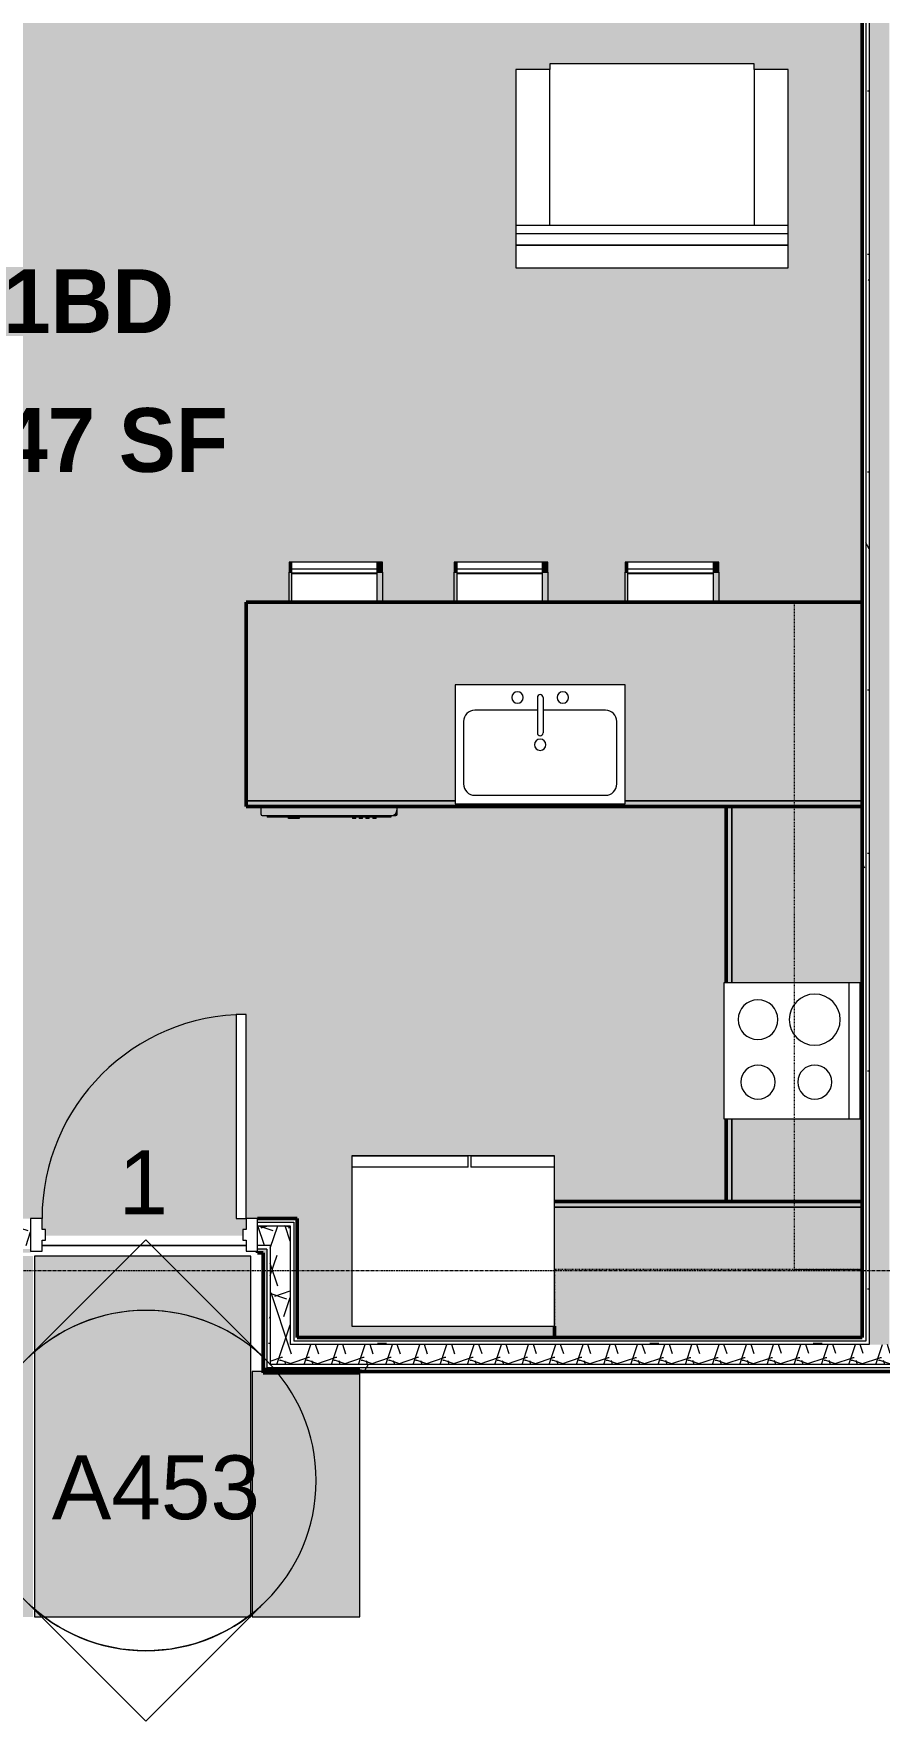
# Model space of a CAD drawing. Header units: inches. Extents: x -4294 to -464, y 9706 to 12475.
# Drawn here: x -3065.4 to -2916.3, y 10387.8 to 10685.3 of the extents above; entities that cross this region are included whole.
import ezdxf

# ---------------------------------------------------------------- set-up
doc = ezdxf.new("R2010")
doc.units = ezdxf.units.IN
doc.header["$MEASUREMENT"] = 0
doc.linetypes.add('Dash', pattern=[0.25, 0.125, -0.125])
doc.linetypes.add('Grid Line 1_2_', pattern=[0.875, 0.5, -0.125, 0.125, -0.125])
for name, color, linetype, lineweight in [('0-1', 7, 'Continuous', 5), ('0-2', 7, 'Continuous', 9), ('A-AREA-IDEN', 2, 'Continuous', 9), ('A-AREA-PATT-6', 41, 'Continuous', 9), ('A-DOOR', 31, 'Continuous', 13), ('A-DOOR-7', 31, 'Continuous', 20), ('A-DOOR-8', 31, 'Continuous', 9), ('A-DOOR-FRAM', 31, 'Continuous', 20), ('A-FLOR', 192, 'Continuous', 13), ('A-FLOR-3', 130, 'Continuous', 13), ('A-FLOR-4', 192, 'Continuous', 5), ('A-WALL', 113, 'Continuous', 13), ('A-WALL-PATT-5', 111, 'Continuous', 9), ('G-ANNO-SYMB-2', 111, 'Continuous', 9), ('I-FURN', 30, 'Continuous', 9), ('I-FURN-1', 7, 'Continuous', 9), ('I-FURN-2', 31, 'Continuous', 9), ('I-WALL', 2, 'Continuous', 13), ('I-WALL-1', 2, 'Continuous', 5), ('I-WALL-2', 2, 'Continuous', 50), ('P-SANR-FIXT-2', 7, 'Continuous', 9), ('Q-CASE-1', 53, 'Continuous', 9), ('Q-CASE-2', 250, 'Continuous', 50), ('Q-CASE-3', 7, 'Continuous', 9), ('Q-CASE-HDLN-1', 7, 'Dash', 9), ('Q-SPCQ-1', 7, 'Continuous', 9), ('Q-SPCQ-2', 8, 'Continuous', 9), ('S-GRID-1', 1, 'Grid Line 1_2_', 9)]:
    doc.layers.add(name, color=color, linetype=linetype, lineweight=lineweight)
doc.styles.add('Arial_1', font='arial.ttf', dxfattribs={"height": 11.25})
doc.styles.add('Century Gothic_B', font='GOTHICB.TTF', dxfattribs={"height": 11.25})
pattern_1 = [(0, (0, 0), (38.4, 9.6), [1.584, -27.216, 1.584, -27.216, -153.6]), (0, (0, 0), (38.4, 9.6), [-57.6, 1.584, -56.016, 1.584, -27.216, -67.2]), (0, (0, 0), (38.4, 9.6), [-144, 1.584, -17.616, 1.584, -46.416]), (120, (14.4, 4.8), (-27.513844, 28.4553755), [1.584, -27.216, 1.584, -27.216, -153.6]), (120, (14.4, 4.8), (-27.513844, 28.4553755), [-57.6, 1.584, -56.016, 1.584, -27.216, -67.2]), (120, (14.4, 4.8), (-27.513844, 28.4553755), [-144, 1.584, -17.616, 1.584, -46.416]), (240, (19.2, 24), (-10.886156, -38.0553755), [1.584, -27.216, 1.584, -27.216, -153.6]), (240, (19.2, 24), (-10.886156, -38.0553755), [-57.6, 1.584, -56.016, 1.584, -27.216, -67.2]), (240, (19.2, 24), (-10.886156, -38.0553755), [-144, 1.584, -17.616, 1.584, -46.416])]
pattern_2 = [(161.57, (0.6, 0.6), (-4.80033747, -0.00041462), [0, -34.152, 3.792, 0]), (18.43, (-0.6, 0.6), (-4.80033747, 0.00041462), [0, -34.152, 3.792, 0]), (108.43, (0.6, 0.6), (2.39913218, -12.00105099), [11.382, -26.562]), (71.57, (-0.6, 0.6), (2.39913218, 12.00105099), [11.382, -26.562])]

# ---------------------------------------------------------------- blocks, each defined once
blk = doc.blocks.new('OD_CW_Base Cabinet - OD_CW_Base Cabinet-1862371-FLOOR PLAN - 2ND FLOOR')
at = {"layer": 'Q-CASE-1'}
for points in [[(0.74, -11), (37.56, -11), (37.56, 9.46), (67.56, 9.46), (67.56, -11), (109.34, -11), (109.34, 24), (0.74, 24), (0.74, -3.43)], [(0.74, -11.8), (0.74, -12), (109.34, -12), (109.34, -11), (67.56, -11), (67.56, -11.54), (37.56, -11.54), (37.56, -11), (0.74, -11)]]:
    blk.add_hatch(color=256, dxfattribs=at).paths.add_polyline_path(points, flags=0)
at = {"layer": 'Q-CASE-2'}
for p, q in [((109.34, 24), (0.74, 24)), ((0.74, 24), (0.74, -12)), ((0.74, -12), (109.34, -12))]:
    blk.add_line(p, q, dxfattribs=at)
at = {"layer": 'Q-CASE-3'}
for p, q in [((0.74, -11), (0.74, 24)), ((0.74, 24), (109.34, 24)), ((0.74, -12), (0.74, -11)), ((0.74, -11), (37.56, -11)), ((37.56, -11), (0.74, -11)), ((67.56, -11), (109.34, -11)), ((109.34, -11), (67.56, -11)), ((109.34, -12), (0.74, -12))]:
    blk.add_line(p, q, dxfattribs=at)
blk = doc.blocks.new('Refrigerator_-_Side-by-Side_6047 - 36_ X 30_-345559-FLOOR PLAN - 2ND FLOOR')
at = {"layer": 'Q-SPCQ-1'}
for p, q in [((17.87, 14.42), (-17.88, 14.42)), ((-17.88, 14.42), (-17.88, -15.58)), ((17.87, -15.58), (17.87, 14.42)), ((-17.88, -13.58), (-3.13, -13.58)), ((-17.88, -13.58), (-17.88, -15.58)), ((-3.13, -15.58), (-3.13, -13.58)), ((-2.63, -13.58), (17.87, -13.58)), ((-2.63, -13.58), (-2.63, -15.58)), ((17.87, -15.58), (17.87, -13.58)), ((-17.88, -15.58), (17.87, -15.58)), ((-3.13, -15.58), (-17.88, -15.58)), ((17.87, -15.58), (-2.63, -15.58))]:
    blk.add_line(p, q, dxfattribs=at)
blk = doc.blocks.new('Range - 24_ x 24_-1352610-FLOOR PLAN - 2ND FLOOR')
at = {"layer": 'Q-SPCQ-1'}
for p, q in [((24, 24), (0, 24)), ((0, 24), (0, 0)), ((24, 0), (24, 24)), ((0, 22), (24, 22)), ((0, 0), (24, 0))]:
    blk.add_line(p, q, dxfattribs=at)
for centre, radius, start, end in [((6.5, 16), 4.5, 360, 180), ((17.5, 16), 3, 360, 180), ((6.5, 16), 4.5, 180, 0), ((17.5, 16), 3, 180, 0), ((6.5, 6), 3.5, 360, 180), ((17.5, 6), 3, 360, 180), ((6.5, 6), 3.5, 180, 0), ((17.5, 6), 3, 180, 0)]:
    blk.add_arc(centre, radius, start, end, dxfattribs=at)
blk = doc.blocks.new('OD_CW_Base Cabinet - OD_CW_Base Cabinet-1445441-FLOOR PLAN - 2ND FLOOR')
at = {"layer": 'Q-CASE-1'}
h = blk.add_hatch(color=256, dxfattribs=at)
h.paths.add_polyline_path([(49.51, 0), (39.27, 0), (39.27, -1), (70.36, -1), (70.36, 0), (51.37, 0)], flags=0)
h.paths.add_polyline_path([(0.74, 0), (0.74, -1), (15.27, -1), (15.27, 0), (8.74, 0)], flags=0)
blk.add_hatch(color=256, dxfattribs=at).paths.add_polyline_path([(70.36, -1), (39.27, -1), (39.27, -23.62), (15.27, -23.62), (15.27, -1), (0.74, -1), (0.74, -24), (70.36, -24), (70.36, -16.53)], flags=0)
at = {"layer": 'Q-CASE-2'}
for p, q in [((0.74, -24), (0.74, 0)), ((0.74, 0), (15.27, 0)), ((39.27, 0), (70.36, 0)), ((70.36, 0), (70.36, -24))]:
    blk.add_line(p, q, dxfattribs=at)
at = {"layer": 'Q-CASE-3'}
for p, q in [((0.74, -1), (0.74, 0)), ((0.74, 0), (15.27, 0)), ((15.27, -1), (0.74, -1)), ((0.74, -24), (0.74, -1)), ((0.74, -1), (15.27, -1)), ((39.27, 0), (70.36, 0)), ((70.36, -1), (39.27, -1)), ((39.27, -1), (70.36, -1)), ((70.36, 0), (70.36, -1)), ((70.36, -1), (70.36, -24))]:
    blk.add_line(p, q, dxfattribs=at)
blk = doc.blocks.new('OD_CW_Base Cabinet - OD_CW_Base Cabinet-V24-FLOOR PLAN - 2ND FLOOR')
at = {"layer": 'Q-CASE-1'}
for points in [[(54.99, -1), (54.99, 0), (0.74, 0), (0.74, -1), (48.31, -1)], [(5.85, -24), (54.99, -24), (54.99, -1), (0.74, -1), (0.74, -24)]]:
    blk.add_hatch(color=256, dxfattribs=at).paths.add_polyline_path(points, flags=0)
at = {"layer": 'Q-CASE-2'}
for p, q in [((0.74, 0), (54.99, 0)), ((0.74, -24), (0.74, -22))]:
    blk.add_line(p, q, dxfattribs=at)
at = {"layer": 'Q-CASE-3'}
for p, q in [((0.74, 0), (54.99, 0)), ((54.99, -1), (0.74, -1)), ((0.74, -1), (54.99, -1)), ((0.74, -24), (0.74, -22))]:
    blk.add_line(p, q, dxfattribs=at)
blk = doc.blocks.new('Sink Kitchen-Single - 30_ x 21_-366345-FLOOR PLAN - 2ND FLOOR')
at = {"layer": 'P-SANR-FIXT-2'}
for p, q in [((15.62, 10.59), (-14.38, 10.59)), ((-14.38, 10.59), (-14.38, -10.41)), ((15.62, -10.41), (15.62, 10.59)), ((0.12, 6.09), (-10.88, 6.09)), ((0.12, 8.34), (0.12, 2.09)), ((1.12, 8.34), (1.12, 2.09)), ((12.12, 6.09), (1.12, 6.09)), ((-12.88, 4.09), (-12.88, -6.91)), ((14.12, -6.91), (14.12, 4.09)), ((-10.88, -8.91), (12.12, -8.91)), ((-14.38, -10.41), (15.62, -10.41))]:
    blk.add_line(p, q, dxfattribs=at)
for centre, radius, start, end in [((-3.38, 8.34), 1, 360, 180), ((4.62, 8.34), 1, 360, 180), ((-10.88, 4.09), 2, 90, 180), ((-3.38, 8.34), 1, 180, 0), ((0.62, 8.34), 0.5, 360, 180), ((4.62, 8.34), 1, 180, 360), ((12.12, 4.09), 2, 360, 90), ((0.62, 0), 1, 360, 180), ((0.62, 2.09), 0.5, 180, 0), ((0.62, 0), 1, 180, 0), ((-10.88, -6.91), 2, 180, 270), ((12.12, -6.91), 2, 270, 0)]:
    blk.add_arc(centre, radius, start, end, dxfattribs=at)
blk = doc.blocks.new('Dishwasher_15404 - 34_ counter-547918-FLOOR PLAN - 2ND FLOOR')
at = {"layer": 'Q-SPCQ-2'}
for points in [[(25.25, 0), (26.68, 0), (26.87, 0.2), (26.84, 23.21), (26.68, 23.53), (26.56, 23.69), (26.3, 23.87), (26.08, 23.96), (25.8, 24), (25.25, 24), (25.25, 7.23)], [(26.87, 22.93), (26.87, 23.8), (26.82, 23.94), (26.56, 24), (26.08, 23.96), (26.34, 23.86), (26.68, 23.53), (26.73, 23.46), (26.84, 23.21)], [(27.12, 1.09), (27.12, 22.91), (26.87, 22.91), (26.87, 1.09)], [(27.37, 19.69), (27.37, 20.28), (27.12, 20.28), (27.12, 19.69)], [(27.37, 18.51), (27.37, 19.1), (27.12, 19.1), (27.12, 18.51)], [(27.12, 17.33), (27.37, 17.33), (27.37, 17.92), (27.12, 17.92), (27.12, 17.61)], [(27.37, 16.15), (27.37, 16.74), (27.12, 16.74), (27.12, 16.15)], [(27.37, 5.81), (27.37, 6.76), (27.12, 6.76), (27.12, 5.81)], [(27.37, 4.86), (27.37, 5.81), (27.12, 5.81), (27.12, 4.86)]]:
    blk.add_hatch(color=256, dxfattribs=at).paths.add_polyline_path(points, flags=0)
at = {"layer": 'Q-SPCQ-1'}
for p, q in [((25.8, 24), (25.25, 24)), ((26.68, 24), (25.8, 24)), ((26.87, 22.93), (26.87, 23.8)), ((26.87, 0.2), (26.87, 22.93)), ((26.87, 22.91), (27.12, 22.91)), ((27.12, 22.91), (27.12, 1.09)), ((27.37, 20.28), (27.12, 20.28)), ((27.12, 19.69), (27.37, 19.69)), ((27.37, 19.1), (27.12, 19.1)), ((27.12, 18.51), (27.37, 18.51)), ((27.37, 17.92), (27.12, 17.92)), ((27.37, 19.1), (27.37, 18.51)), ((27.37, 17.92), (27.37, 17.33)), ((27.37, 20.28), (27.37, 19.69)), ((27.12, 17.33), (27.37, 17.33)), ((27.37, 16.74), (27.12, 16.74)), ((27.12, 16.15), (27.37, 16.15)), ((27.37, 16.74), (27.37, 16.15)), ((27.37, 6.79), (27.12, 6.79)), ((27.37, 6.76), (27.37, 5.81)), ((27.12, 4.82), (27.37, 4.82)), ((27.37, 5.81), (27.37, 4.86)), ((26.87, 1.09), (27.12, 1.09)), ((25.25, 0), (26.68, 0))]:
    blk.add_line(p, q, dxfattribs=at)
for centre, radius, start, end in [((25.8, 22.93), 1.07, 360, 90), ((26.68, 23.8), 0.197, 0, 90), ((26.68, 0.2), 0.197, 270, 360), ((26.68, 0.2), 0.197, 270, 360)]:
    blk.add_arc(centre, radius, start, end, dxfattribs=at)
blk = doc.blocks.new('OD_CW_Upper Cabinet - OD_CW_Upper Cabinet-1916694-FLOOR PLAN - 2ND FLOOR')
at = {"layer": 'Q-CASE-HDLN-1'}
for p, q in [((118.36, 24), (0.74, 24)), ((0.74, 24), (0.74, 12)), ((118.36, 12), (118.36, 24)), ((0.74, 12), (118.36, 12))]:
    blk.add_line(p, q, dxfattribs=at)
blk = doc.blocks.new('Bar_Stool_6722_1_ - Bar_Stool_6722_1_-1229311-FLOOR PLAN - 2ND FLOOR')
at = {"layer": 'I-FURN-2'}
for points in [[(1, 1.78), (1, 7.07), (0, 7.07), (0, 1.78)], [(16.5, 1.78), (16.5, 7.07), (16, 7.07), (16, 1.78)], [(1, 0.98), (1, 1.78), (0, 1.78), (0, 0.98)], [(1, 0), (1, 0.98), (0, 0.94), (0, 0)], [(16.5, 1.25), (16.5, 1.78), (16, 1.73), (16, 0.98), (16.5, 0.98), (16.5, 1.24)], [(16.5, 0.46), (16.5, 0.98), (16, 0.94), (16, 0), (16.5, 0), (16.5, 0.31)]]:
    blk.add_hatch(color=256, dxfattribs=at).paths.add_polyline_path(points, flags=0)
at = {"layer": 'I-FURN-1'}
for p, q in [((0, 1.78), (0, 7.07)), ((1, 2.03), (1, 7.07)), ((16, 7.07), (16, 2.03)), ((16.5, 7.07), (16.5, 1.78)), ((1, 1.78), (0, 1.78)), ((0, 1.78), (0, 0.98)), ((1, 0.98), (0, 0.98)), ((0, 0.98), (0, 0)), ((1, 1.91), (1, 2.03)), ((16, 2.03), (1, 2.03)), ((1, 1.24), (1, 1.91)), ((16, 1.91), (1, 1.91)), ((1, 0), (1, 1.24)), ((1, 1.24), (16, 1.24)), ((16, 2.03), (16, 1.91)), ((16, 1.91), (16, 1.24)), ((16.5, 1.78), (16, 1.78)), ((16, 1.24), (16, 0)), ((16.5, 0.98), (16, 0.98)), ((16.5, 0.98), (16.5, 1.78)), ((16.5, 0), (16.5, 0.98)), ((0, 0), (1, 0)), ((1, 0), (16, 0)), ((16, 0), (16.5, 0))]:
    blk.add_line(p, q, dxfattribs=at)
blk = doc.blocks.new('OD_CW_Upper Cabinet - OD_CW_Upper Cabinet-1916695-FLOOR PLAN - 2ND FLOOR')
at = {"layer": 'Q-CASE-HDLN-1'}
for p, q in [((54.99, 24), (0.74, 24)), ((0.74, 24), (0.74, 12)), ((54.99, 12), (54.99, 24)), ((0.74, 12), (54.99, 12))]:
    blk.add_line(p, q, dxfattribs=at)
blk = doc.blocks.new('Couch-Both_Arms-Generic - 2-1352635-FLOOR PLAN - 2ND FLOOR')
at = {"layer": 'I-FURN'}
for p, q in [((-24, 13.5), (24, 13.5)), ((24, 13.5), (-24, 13.5)), ((-24, 13.5), (-24, 10)), ((24, 10), (24, 13.5)), ((-24, 11.5), (24, 11.5)), ((-24, 10), (-24, -17.5)), ((-24, 10), (24, 10)), ((-18, -17.5), (-18, 10)), ((18, 10), (18, -17.5)), ((24, -17.5), (24, 10)), ((-24, -17.5), (-18, -17.5)), ((-18, -17.5), (-18, -18.5)), ((18, -18.5), (18, -17.5)), ((18, -17.5), (24, -17.5)), ((-18, -18.5), (18, -18.5))]:
    blk.add_line(p, q, dxfattribs=at)
at = {"layer": 'I-FURN-1'}
for p, q in [((24, 17.5), (-24, 17.5)), ((-24, 17.5), (-24, 13.5)), ((24, 13.5), (24, 17.5))]:
    blk.add_line(p, q, dxfattribs=at)
blk = doc.blocks.new('CTR - 1st Phase - Unit Layouts_rvt-1-FLOOR PLAN - 2ND FLOOR')
at = {"layer": '0-2'}
for name, p, rotation in [('Couch-Both_Arms-Generic - 2-1352635-FLOOR PLAN - 2ND FLOOR', (-2956.4, 10661.49), 180), ('Bar_Stool_6722_1_ - Bar_Stool_6722_1_-1229311-FLOOR PLAN - 2ND FLOOR', (-3003.88, 10592.14), 180), ('Bar_Stool_6722_1_ - Bar_Stool_6722_1_-1229311-FLOOR PLAN - 2ND FLOOR', (-2974.75, 10592.14), 180), ('Bar_Stool_6722_1_ - Bar_Stool_6722_1_-1229311-FLOOR PLAN - 2ND FLOOR', (-2944.63, 10592.14), 180), ('OD_CW_Upper Cabinet - OD_CW_Upper Cabinet-1916694-FLOOR PLAN - 2ND FLOOR', (-2943.32, 10585.8), 269.9999999999745), ('Dishwasher_15404 - 34_ counter-547918-FLOOR PLAN - 2ND FLOOR', (-3025.32, 10574.31), 269.9999999999779), ('OD_CW_Base Cabinet - OD_CW_Base Cabinet-1445441-FLOOR PLAN - 2ND FLOOR', (-2943.32, 10478.7), 89.9999999999732), ('Range - 24_ x 24_-1352610-FLOOR PLAN - 2ND FLOOR', (-2943.7, 10517.97), 269.9999999999824), ('Refrigerator_-_Side-by-Side_6047 - 36_ X 30_-345559-FLOOR PLAN - 2ND FLOOR', (-2991.45, 10471.86), 180), ('OD_CW_Upper Cabinet - OD_CW_Upper Cabinet-1916695-FLOOR PLAN - 2ND FLOOR', (-2918.59, 10479.44), 180)]:
    blk.add_blockref(name, p, dxfattribs=dict(at, rotation=rotation))
for name, p in [('OD_CW_Base Cabinet - OD_CW_Base Cabinet-1862371-FLOOR PLAN - 2ND FLOOR', (-3028.66, 10561.06)), ('Sink Kitchen-Single - 30_ x 21_-366345-FLOOR PLAN - 2ND FLOOR', (-2976.72, 10559.93)), ('OD_CW_Base Cabinet - OD_CW_Base Cabinet-V24-FLOOR PLAN - 2ND FLOOR', (-2974.31, 10479.44))]:
    blk.add_blockref(name, p, dxfattribs=at)
blk = doc.blocks.new('CTR - 1st Phase - Shell_rvt-1-FLOOR PLAN - 2ND FLOOR')
at = {"layer": 'A-FLOR-3'}
for p, q in [((-3063.92, 10471.64), (-3027.92, 10471.64)), ((-3027.92, 10471.64), (-3063.92, 10471.64))]:
    blk.add_line(p, q, dxfattribs=at)
at = {"layer": 'S-GRID-1'}
blk.add_line((-464.45, 10467.19), (-4232.19, 10467.19), dxfattribs=at)
blk = doc.blocks.new('HOLLOW METAL - UNIT DOOR-2058696-FLOOR PLAN - 2ND FLOOR')
at = {"layer": 'A-DOOR-7'}
for p, q in [((18, 39.25), (16.25, 39.25)), ((16.25, 39.25), (16.25, 3.25)), ((18, 3.25), (18, 39.25)), ((16.25, 3.25), (18, 3.25))]:
    blk.add_line(p, q, dxfattribs=at)
at = {"layer": 'A-DOOR-8'}
blk.add_arc((18, 3.25), 36, 90, 180, dxfattribs=at)
at = {"layer": 'A-DOOR-FRAM'}
for p, q in [((-18, 3.25), (-20, 3.25)), ((-20, 3.25), (-20, -2.5)), ((-18, 1.3125), (-18, 3.25)), ((18, 3.25), (18, 1.3125)), ((20, 3.25), (18, 3.25)), ((20, -2.5), (20, 3.25)), ((-17.375, 1.3125), (-18, 1.3125)), ((-17.375, -0.5625), (-17.375, 1.3125)), ((18, 1.3125), (17.375, 1.3125)), ((17.375, 1.3125), (17.375, -0.5625)), ((-20, -2.5), (-18, -2.5)), ((-18, -2.5), (-18, -0.5625)), ((-18, -0.5625), (-17.375, -0.5625)), ((17.375, -0.5625), (18, -0.5625)), ((18, -0.5625), (18, -2.5)), ((18, -2.5), (20, -2.5))]:
    blk.add_line(p, q, dxfattribs=at)
blk = doc.blocks.new('Elevation - Filled Arrow-152140-FLOOR PLAN - 2ND FLOOR')
at = {"layer": 'G-ANNO-SYMB-2'}
for start, end in [(360, 180), (180, 360)]:
    blk.add_arc((0, 0), 0.25, start, end, dxfattribs=at)
blk = doc.blocks.new('Elevation - Filled Arrow-151867-FLOOR PLAN - 2ND FLOOR')
at = {"layer": 'G-ANNO-SYMB-2'}
for p, q in [((0, 0.3536), (-0.1768, 0.1768)), ((0.1768, 0.1768), (0, 0.3536))]:
    blk.add_line(p, q, dxfattribs=at)
blk.add_arc((0, 0), 0.25, 45, 135, dxfattribs=at)

msp = doc.modelspace()

# ---------------------------------------------------------------- hatches: boundary and pattern name
at = {"layer": 'A-AREA-PATT-6'}
h = msp.add_hatch(color=256, dxfattribs=at)
h.paths.add_polyline_path([(-3087.5737, 10489.8791), (-3089.3237, 10489.8791), (-3089.3237, 10509.8791), (-3087.5737, 10509.8791), (-3087.5737, 10495.0453)], flags=0)
h.paths.add_polyline_path([(-3027.9237, 10476.3894), (-3029.6737, 10476.3894), (-3029.6737, 10512.3894), (-3027.9237, 10512.3894), (-3027.9237, 10495.0453)], flags=0)
h.paths.add_polyline_path([(-3201.3237, 10455.4394), (-3178.8128, 10455.4394), (-3178.8128, 10486.6894), (-3179.1878, 10486.6894), (-3179.1878, 10491.4394), (-3174.0628, 10491.4394), (-3174.0628, 10455.4394), (-3138.0628, 10455.4394), (-3138.0628, 10512.4394), (-3133.3128, 10512.4394), (-3133.3128, 10489.8791), (-3127.5737, 10489.8791), (-3127.5737, 10488.1291), (-3126.9487, 10488.1291), (-3126.9487, 10486.1291), (-3127.5737, 10486.1291), (-3127.5737, 10485.0041), (-3129.5737, 10485.0041), (-3129.5737, 10485.1291), (-3133.3128, 10485.1291), (-3133.3128, 10455.4394), (-3092.1237, 10455.4394), (-3092.1237, 10476.3894), (-3082.5237, 10476.3894), (-3082.5237, 10485.1291), (-3085.5737, 10485.1291), (-3085.5737, 10485.0041), (-3087.5737, 10485.0041), (-3087.5737, 10486.1291), (-3088.1987, 10486.1291), (-3088.1987, 10488.1291), (-3087.5737, 10488.1291), (-3087.5737, 10489.8791), (-3077.7737, 10489.8791), (-3077.7737, 10476.3894), (-3063.9237, 10476.3894), (-3063.9237, 10474.4519), (-3063.2987, 10474.4519), (-3063.2987, 10473.3894), (-3028.5487, 10473.3894), (-3028.5487, 10474.4519), (-3027.9237, 10474.4519), (-3027.9237, 10476.3894), (-3018.9237, 10476.3894), (-3018.9237, 10455.4394), (-2973.5737, 10455.4394), (-2973.5737, 10457.4394), (-3009.3237, 10457.4394), (-3009.3237, 10487.4394), (-2973.5737, 10487.4394), (-2973.5737, 10479.4394), (-2943.3237, 10479.4394), (-2943.3237, 10493.9696), (-2943.6987, 10493.9696), (-2943.6987, 10517.9696), (-2943.3237, 10517.9696), (-2943.3237, 10549.0644), (-3001.3237, 10549.0644), (-3001.3458, 10547.583), (-3001.3814, 10547.4971), (-3001.5206, 10547.4394), (-3002.4167, 10547.4183), (-3002.4167, 10547.1894), (-3005.0398, 10547.1894), (-3005.0398, 10546.9394), (-3005.6304, 10546.9451), (-3005.6304, 10547.1894), (-3006.2209, 10547.1894), (-3006.2209, 10546.9394), (-3006.8115, 10546.9451), (-3006.8115, 10547.1894), (-3007.402, 10547.1894), (-3007.402, 10546.9394), (-3007.9926, 10546.9451), (-3007.9926, 10547.1894), (-3008.5832, 10547.1894), (-3008.5832, 10546.9394), (-3009.1737, 10546.9451), (-3009.1737, 10547.1894), (-3018.5647, 10547.1894), (-3018.5647, 10546.9394), (-3020.4662, 10546.9451), (-3020.4662, 10547.1894), (-3024.2308, 10547.1894), (-3024.2308, 10547.4394), (-3025.1269, 10547.4394), (-3025.3237, 10547.6362), (-3025.3237, 10549.0644), (-3027.9237, 10549.0644), (-3027.9237, 10585.0644), (-3020.3752, 10585.0644), (-3020.3752, 10592.1389), (-3003.8752, 10592.1389), (-3003.8752, 10585.0644), (-2991.2539, 10585.0644), (-2991.2539, 10592.1389), (-2974.7539, 10592.1389), (-2974.7539, 10585.0644), (-2961.1326, 10585.0644), (-2961.1326, 10592.1389), (-2944.6326, 10592.1389), (-2944.6326, 10585.0644), (-2919.3237, 10585.0644), (-2919.3237, 10698.5027), (-2935.4487, 10698.5027), (-2935.4487, 10716.5027), (-2931.4487, 10716.5027), (-2931.4487, 10752.5027), (-2935.4487, 10752.5027), (-2935.4487, 10770.5027), (-2919.3237, 10770.5027), (-2919.3237, 10842.5144), (-3069.9237, 10842.5144), (-3069.9237, 10656.3394), (-3074.6737, 10656.3394), (-3074.6737, 10810.2394), (-3075.2362, 10810.2394), (-3075.2362, 10814.9894), (-3074.6737, 10814.9894), (-3074.6737, 10842.5144), (-3096.54, 10842.5144), (-3096.54, 10814.9894), (-3095.2362, 10814.9894), (-3095.2362, 10810.2394), (-3102.6737, 10810.2394), (-3102.6737, 10814.9894), (-3101.29, 10814.9894), (-3101.29, 10842.5144), (-3134.6862, 10842.5144), (-3134.6862, 10814.9894), (-3132.6737, 10814.9894), (-3132.6737, 10810.2394), (-3139.4362, 10810.2394), (-3139.4362, 10842.5144), (-3201.3237, 10842.5144), (-3201.3237, 10588.5894), (-3173.5737, 10588.5894), (-3173.5737, 10583.8394), (-3177.3237, 10583.8394), (-3177.3237, 10525.4394), (-3201.3237, 10525.4394), (-3201.3237, 10517.4156), (-3193.5975, 10517.4156), (-3192.6331, 10517.2886), (-3191.7344, 10516.9164), (-3190.9627, 10516.3242), (-3190.3705, 10515.5525), (-3189.9983, 10514.6538), (-3189.8713, 10513.6131), (-3189.8713, 10512.3011), (-3186.8475, 10512.6488), (-3185.8475, 10513.8405), (-3184.8475, 10514.4073), (-3183.338, 10514.7651), (-3182.8437, 10514.8522), (-3181.8475, 10514.9394), (-3179.8551, 10514.7651), (-3177.3237, 10514.0365), (-3175.8475, 10513.4992), (-3173.6642, 10512.4394), (-3171.8475, 10511.1792), (-3170.8475, 10510.1792), (-3170.3475, 10509.3131), (-3169.8475, 10507.9394), (-3169.8475, 10506.9394), (-3170.3475, 10505.5657), (-3170.8475, 10504.6996), (-3171.8475, 10503.6996), (-3174.0797, 10502.2039), (-3175.8475, 10501.3796), (-3178.3237, 10500.524), (-3179.8551, 10500.1137), (-3181.8475, 10499.9394), (-3183.338, 10500.1137), (-3183.8475, 10500.2035), (-3184.8475, 10500.4715), (-3185.8475, 10501.0383), (-3186.8475, 10502.23), (-3189.8713, 10502.5777), (-3189.8713, 10501.1894), (-3189.9983, 10500.225), (-3190.3705, 10499.3263), (-3190.9627, 10498.5546), (-3191.7344, 10497.9624), (-3192.6331, 10497.5901), (-3193.5975, 10497.4632), (-3201.3237, 10497.4632), (-3201.3237, 10491.4394), (-3199.1878, 10491.4394), (-3199.1878, 10486.6894), (-3201.3237, 10486.6894), (-3201.3237, 10470.801)], flags=0)
h.paths.add_polyline_path([(-3118.9508, 10457.5448), (-3130.3737, 10457.5448), (-3130.3737, 10483.5448), (-3105.3737, 10483.5448), (-3105.3737, 10457.5448), (-3117.1975, 10457.5448)], flags=0)
h.paths.add_polyline_path([(-3126.4537, 10489.8791), (-3127.5737, 10489.8791), (-3127.5737, 10509.8791), (-3125.8237, 10509.8791), (-3125.8237, 10489.8791)], flags=0)
h.paths.add_polyline_path([(-3133.3128, 10544.4394), (-3138.0628, 10544.4394), (-3138.0628, 10583.8394), (-3139.5737, 10583.8394), (-3139.5737, 10588.5894), (-3138.0628, 10588.5894), (-3138.0628, 10617.3394), (-3128.9362, 10617.3394), (-3128.9362, 10618.0894), (-3126.4362, 10618.0894), (-3126.4362, 10617.3394), (-3126.1862, 10617.3394), (-3126.1862, 10613.9644), (-3106.1862, 10613.9644), (-3106.1862, 10615.3394), (-3084.1862, 10615.3394), (-3084.1862, 10617.3394), (-3083.9362, 10617.3394), (-3083.9362, 10618.0894), (-3081.4362, 10618.0894), (-3081.4362, 10617.3394), (-3074.6737, 10617.3394), (-3074.6737, 10620.3394), (-3069.9237, 10620.3394), (-3069.9237, 10555.0894), (-3081.4362, 10555.0894), (-3081.4362, 10554.3394), (-3083.9362, 10554.3394), (-3083.9362, 10555.0894), (-3084.1862, 10555.0894), (-3084.1862, 10557.0894), (-3106.1862, 10557.0894), (-3106.1862, 10558.4644), (-3126.1862, 10558.4644), (-3126.1862, 10555.0894), (-3126.4362, 10555.0894), (-3126.4362, 10554.3394), (-3128.9362, 10554.3394), (-3128.9362, 10555.0894), (-3133.3128, 10555.0894), (-3133.3128, 10554.3394)], flags=0)
h.paths.add_polyline_path([(-3084.1862, 10558.4644), (-3084.1862, 10559.8394), (-3083.9362, 10559.8394), (-3083.9362, 10560.5894), (-3081.4362, 10560.5894), (-3081.4362, 10559.8394), (-3074.6737, 10559.8394), (-3074.6737, 10583.8394), (-3133.3128, 10583.8394), (-3133.3128, 10559.8394), (-3128.9362, 10559.8394), (-3128.9362, 10560.5894), (-3126.4362, 10560.5894), (-3126.4362, 10559.8394), (-3104.1862, 10559.8394), (-3104.1862, 10558.4644)], flags=0)
h.paths.add_polyline_path([(-3104.1862, 10588.5894), (-3074.6737, 10588.5894), (-3074.6737, 10612.5894), (-3081.4362, 10612.5894), (-3081.4362, 10611.8394), (-3083.9362, 10611.8394), (-3083.9362, 10612.5894), (-3084.1862, 10612.5894), (-3084.1862, 10613.9644), (-3104.1862, 10613.9644), (-3104.1862, 10612.5894), (-3126.4362, 10612.5894), (-3126.4362, 10611.8394), (-3128.9362, 10611.8394), (-3128.9362, 10612.5894), (-3133.3128, 10612.5894), (-3133.3128, 10588.5894), (-3118.9508, 10588.5894)], flags=0)
h.paths.add_polyline_path([(-2980.3987, 10643.9924), (-2980.3987, 10678.9924), (-2974.3987, 10678.9924), (-2974.3987, 10679.9924), (-2938.3987, 10679.9924), (-2938.3987, 10678.9924), (-2932.3987, 10678.9924), (-2932.3987, 10643.9924), (-2973.6971, 10643.9924)], flags=0)
h.paths.add_polyline_path([(-3199.3862, 10685.5326), (-3199.3862, 10703.5326), (-3181.3862, 10703.5326), (-3181.3862, 10685.5326)], flags=0)
h.paths.add_polyline_path([(-3008.693, 10688.9924), (-3019.7237, 10688.9924), (-3019.7237, 10772.9924), (-2984.7237, 10772.9924), (-2984.7237, 10766.9924), (-2983.7237, 10766.9924), (-2983.7237, 10694.9924), (-2984.7237, 10694.9924), (-2984.7237, 10688.9924), (-2989.3916, 10688.9924)], flags=0)
h.paths.add_polyline_path([(-3181.3862, 10705.4644), (-3199.8862, 10705.4644), (-3199.8862, 10783.4644), (-3119.8862, 10783.4644), (-3119.8862, 10705.4644), (-3174.0797, 10705.4644)], flags=0)
h.paths.add_polyline_path([(-2946.3722, 10781.9924), (-2974.3987, 10781.9924), (-2974.3987, 10782.9924), (-2980.3987, 10782.9924), (-2980.3987, 10817.9924), (-2932.3987, 10817.9924), (-2932.3987, 10782.9924), (-2938.3987, 10782.9924), (-2938.3987, 10781.9924)], flags=0)
h.paths.add_polyline_path([(-3181.3862, 10787.4644), (-3199.3862, 10787.4644), (-3199.3862, 10805.4644), (-3181.3862, 10805.4644)], flags=0)
h.paths.add_polyline_path([(-3104.9365, 10815.4894), (-3105.661, 10815.4894), (-3105.661, 10815.9894), (-3121.9323, 10815.9894), (-3121.9572, 10815.4894), (-3122.4152, 10815.4894), (-3122.4152, 10815.9894), (-3131.9237, 10815.9894), (-3131.9237, 10841.2394), (-3103.9237, 10841.2394), (-3103.9237, 10815.9894), (-3104.9365, 10815.9894)], flags=0)
at = {"layer": 'A-FLOR-4'}
h = msp.add_hatch(color=256, dxfattribs=at)
h.paths.add_polyline_path([(-3008.693, 10406.1894), (-3007.9052, 10406.1894), (-3007.9052, 10449.1894), (-3024.9237, 10449.1894), (-3024.9237, 10449.4394), (-3026.8552, 10449.4394), (-3026.8552, 10406.1894)], flags=0)
h.paths.add_polyline_path([(-3084.4552, 10406.1894), (-3065.5052, 10406.1894), (-3065.5052, 10469.798), (-3084.4552, 10469.798), (-3084.4552, 10412.0056)], flags=0)
h.paths.add_polyline_path([(-3065.2552, 10406.1894), (-3027.1052, 10406.1894), (-3027.1052, 10469.798), (-3065.2552, 10469.798), (-3065.2552, 10412.0056)], flags=0)
at = {"layer": 'A-WALL-PATT-5'}
h = msp.add_hatch(dxfattribs=at)
h.set_pattern_fill('FP_4', color=256, style=0, pattern_type=2)
h.set_pattern_definition(pattern_2)
h.paths.add_polyline_path([(-2914.5737, 10454.1894), (-2914.5737, 10843.4144), (-2918.0737, 10843.4144), (-2918.0737, 10454.1894)], flags=0)
h = msp.add_hatch(dxfattribs=at)
h.set_pattern_fill('FP_1', color=256, style=0, pattern_type=2)
h.set_pattern_definition(pattern_1)
h.paths.add_polyline_path([(-2918.6987, 10455.4394), (-2918.6987, 10843.1394), (-2919.3237, 10843.1394), (-2919.3237, 10455.4394)], flags=0)
h = msp.add_hatch(dxfattribs=at)
h.set_pattern_fill('FP_1', color=256, style=0, pattern_type=2)
h.set_pattern_definition(pattern_1)
h.paths.add_polyline_path([(-2918.6987, 10454.8144), (-2918.0737, 10454.8183), (-2918.0737, 10843.1394), (-2918.6987, 10843.1394), (-2918.6987, 10455.4394)], flags=0)
h = msp.add_hatch(dxfattribs=at)
h.set_pattern_fill('FP_4', color=256, style=0, pattern_type=2)
h.set_pattern_definition(pattern_2)
h.paths.add_polyline_path([(-3024.2987, 10471.6394), (-3023.6737, 10471.6394), (-3023.6737, 10475.1394), (-3025.9237, 10475.1394), (-3025.9237, 10471.6394), (-3024.9237, 10471.6394)], flags=0)
h.paths.add_polyline_path([(-3087.3737, 10471.6394), (-3065.9237, 10471.6394), (-3065.9237, 10475.1394), (-3087.3737, 10475.1394), (-3087.3737, 10474.2854)], flags=0)
h = msp.add_hatch(dxfattribs=at)
h.set_pattern_fill('FP_4', color=256, style=0, pattern_type=2)
h.set_pattern_definition(pattern_2)
h.paths.add_polyline_path([(-3023.6737, 10450.6894), (-3020.1737, 10450.6894), (-3020.1737, 10475.1394), (-3023.6737, 10475.1394), (-3023.6737, 10453.5254)], flags=0)
h = msp.add_hatch(dxfattribs=at)
h.set_pattern_fill('FP_1', color=256, style=0, pattern_type=2)
h.set_pattern_definition(pattern_1)
h.paths.add_polyline_path([(-3024.1035, 10450.0644), (-3023.6737, 10450.0644), (-3023.6737, 10471.6394), (-3024.2987, 10471.6394), (-3024.2987, 10450.0644)], flags=0)
h = msp.add_hatch(dxfattribs=at)
h.set_pattern_fill('FP_4', color=256, style=0, pattern_type=2)
h.set_pattern_definition(pattern_2)
h.paths.add_polyline_path([(-3008.693, 10450.6894), (-2780.1737, 10450.6894), (-2780.1737, 10454.1894), (-3020.1737, 10454.1816), (-3020.1737, 10450.6894), (-3018.9237, 10450.6894)], flags=0)
h = msp.add_hatch(dxfattribs=at)
h.set_pattern_fill('FP_1', color=256, style=0, pattern_type=2)
h.set_pattern_definition(pattern_1)
h.paths.add_polyline_path([(-2784.9237, 10454.1894), (-2783.6737, 10454.1894), (-2783.6737, 10454.8144), (-2914.5737, 10454.8144), (-2914.5737, 10454.1894), (-2788.1773, 10454.1894)], flags=0)
h.paths.add_polyline_path([(-2953.5641, 10454.1894), (-2918.0737, 10454.1894), (-2918.0737, 10454.8144), (-3019.5487, 10454.8105), (-3019.5487, 10454.1894), (-2973.5737, 10454.1894)], flags=0)
h = msp.add_hatch(dxfattribs=at)
h.set_pattern_fill('FP_1', color=256, style=0, pattern_type=2)
h.set_pattern_definition(pattern_1)
h.paths.add_polyline_path([(-2784.9237, 10454.8144), (-2784.2987, 10454.8144), (-2784.2987, 10455.4394), (-2913.9487, 10455.4394), (-2913.9487, 10454.8144), (-2788.1773, 10454.8144)], flags=0)
h.paths.add_polyline_path([(-3009.3237, 10454.8144), (-2918.6987, 10454.8144), (-2918.6987, 10455.4394), (-3018.9237, 10455.4394), (-3018.9237, 10454.8144)], flags=0)
h = msp.add_hatch(dxfattribs=at)
h.set_pattern_fill('FP_1', color=256, style=0, pattern_type=2)
h.set_pattern_definition(pattern_1)
h.paths.add_polyline_path([(-2782.7839, 10450.0644), (-2779.5487, 10450.0644), (-2779.5487, 10450.6894), (-3023.6737, 10450.6894), (-3023.6737, 10450.0644), (-2788.1773, 10450.0644)], flags=0)
h = msp.add_hatch(dxfattribs=at)
h.set_pattern_fill('FP_1', color=256, style=0, pattern_type=2)
h.set_pattern_definition(pattern_1)
h.paths.add_polyline_path([(-2780.1737, 10449.4394), (-2778.9237, 10449.4394), (-2778.9237, 10450.0644), (-3024.2987, 10450.0644), (-3024.2755, 10449.8144), (-3018.9237, 10449.8144), (-3018.9237, 10449.4394), (-2785.394, 10449.4394)], flags=0)
at = {"layer": 'I-WALL'}
h = msp.add_hatch(color=256, dxfattribs=at)
h.paths.add_polyline_path([(-3024.9237, 10470.3894), (-3024.9237, 10471.0144), (-3025.9237, 10471.0144), (-3025.9237, 10470.3894), (-3025.6657, 10470.3894)], flags=0)
h.paths.add_polyline_path([(-3086.1237, 10470.3894), (-3065.9237, 10470.3894), (-3065.9237, 10471.0144), (-3086.1237, 10471.0144)], flags=0)
msp.add_hatch(color=256, dxfattribs=at).paths.add_polyline_path([(-3008.693, 10449.1894), (-3007.9052, 10449.1894), (-3007.9052, 10449.4394), (-3018.9237, 10449.4394), (-3018.9237, 10449.8144), (-3024.5487, 10449.8144), (-3024.9237, 10449.4394), (-3024.9237, 10449.1894), (-3018.9237, 10449.1894)], flags=0)
at = {"layer": 'I-WALL-1'}
msp.add_hatch(color=256, dxfattribs=at).paths.add_polyline_path([(-3024.9237, 10449.4394), (-3024.5487, 10449.8144), (-3024.2987, 10449.8144), (-3024.2987, 10471.0144), (-3024.9237, 10471.0144), (-3024.9237, 10450.0644)], flags=0)

# ---------------------------------------------------------------- linework, layer by layer
at = {"layer": 'A-FLOR'}
for p, q in [((-3065.2552, 10469.798), (-3065.2552, 10406.1894)), ((-3027.1052, 10469.798), (-3065.2552, 10469.798)), ((-3027.1052, 10406.1894), (-3027.1052, 10469.798)), ((-3024.9237, 10449.4394), (-3026.8552, 10449.4394)), ((-3026.8552, 10449.4394), (-3026.8552, 10406.1894)), ((-3007.9052, 10406.1894), (-3007.9052, 10449.1894)), ((-3065.2552, 10406.1894), (-3027.1052, 10406.1894)), ((-3026.8552, 10406.1894), (-3007.9052, 10406.1894))]:
    msp.add_line(p, q, dxfattribs=at)
at = {"layer": 'A-WALL'}
for p, q in [((-2918.6987, 10843.4144), (-2918.6987, 10454.8144)), ((-2918.0737, 10843.4144), (-2918.0737, 10454.1894)), ((-3025.9237, 10475.7644), (-3019.5487, 10475.7644)), ((-3025.9237, 10475.1394), (-3020.1737, 10475.1394)), ((-3020.1737, 10475.1394), (-3020.1737, 10454.1894)), ((-3019.5487, 10475.7644), (-3019.5487, 10454.8144)), ((-3023.6737, 10471.6394), (-3025.9237, 10471.6394)), ((-3023.6737, 10471.6394), (-3023.6737, 10450.6894)), ((-3024.2987, 10471.0144), (-3025.9237, 10471.0144)), ((-3024.2987, 10471.0144), (-3024.2987, 10449.4394)), ((-2918.0737, 10454.1894), (-3020.1737, 10454.1894)), ((-2918.6987, 10454.8144), (-3019.5487, 10454.8144)), ((-2780.1737, 10450.6894), (-3023.6737, 10450.6894)), ((-2779.5487, 10450.0644), (-3024.2987, 10450.0644))]:
    msp.add_line(p, q, dxfattribs=at)
at = {"layer": 'I-WALL-2'}
for p, q in [((-2919.3237, 10715.5027), (-2919.3237, 10455.4394)), ((-3018.9237, 10476.3894), (-3025.9237, 10476.3894)), ((-3018.9237, 10455.4394), (-3018.9237, 10476.3894)), ((-3025.9237, 10470.6394), (-3025.9237, 10470.3894)), ((-3025.9237, 10470.3894), (-3024.9237, 10470.3894)), ((-3024.9237, 10470.3894), (-3024.9237, 10449.1894)), ((-2919.3237, 10455.4394), (-3018.9237, 10455.4394)), ((-3007.9052, 10449.8144), (-3024.9237, 10449.8144)), ((-3024.9237, 10449.4394), (-2778.9237, 10449.4394)), ((-3024.9237, 10449.1894), (-3007.9052, 10449.1894)), ((-3007.9052, 10449.1894), (-3007.9052, 10449.8144))]:
    msp.add_line(p, q, dxfattribs=at)

# ---------------------------------------------------------------- block references
at = {"layer": '0-1'}
for name in ['CTR - 1st Phase - Shell_rvt-1-FLOOR PLAN - 2ND FLOOR', 'CTR - 1st Phase - Unit Layouts_rvt-1-FLOOR PLAN - 2ND FLOOR']:
    msp.add_blockref(name, (0, 0), dxfattribs=at)
at = {"layer": 'A-DOOR'}
msp.add_blockref('HOLLOW METAL - UNIT DOOR-2058696-FLOOR PLAN - 2ND FLOOR', (-3045.9237, 10473.1394), dxfattribs=at)
at = {"layer": 'G-ANNO-SYMB-2', "xscale": 120, "yscale": 120, "zscale": 120}
for name in ['Elevation - Filled Arrow-151867-FLOOR PLAN - 2ND FLOOR', 'Elevation - Filled Arrow-152140-FLOOR PLAN - 2ND FLOOR']:
    msp.add_blockref(name, (-3045.5978, 10430.2173), dxfattribs=at)
at = {"layer": 'G-ANNO-SYMB-2', "extrusion": (0, 0, -1), "xscale": 120, "yscale": 120, "zscale": 120, "rotation": 180}
msp.add_blockref('Elevation - Filled Arrow-151867-FLOOR PLAN - 2ND FLOOR', (3045.5978, 10430.2173), dxfattribs=at)

# ---------------------------------------------------------------- texts
at = {"layer": 'A-AREA-IDEN', "char_height": 11.25, "attachment_point": 1, "style": 'Century Gothic_B'}
for s, insert, width in [('1BD', (-3070.7457, 10643.7408), 35.98125), ('747 SF', (-3079.6512, 10619.2832), 57.57)]:
    msp.add_mtext(s, dxfattribs=dict(at, insert=insert, width=width))
at = {"layer": 'G-ANNO-SYMB-2', "char_height": 11.25, "attachment_point": 1, "style": 'Arial_1'}
for s, insert, width in [('1', (-3050.4233, 10488.4107), 10.605), ('A453', (-3062.1914, 10434.6585), 44.6925)]:
    msp.add_mtext(s, dxfattribs=dict(at, insert=insert, width=width))

doc.saveas('drawing.dxf')
